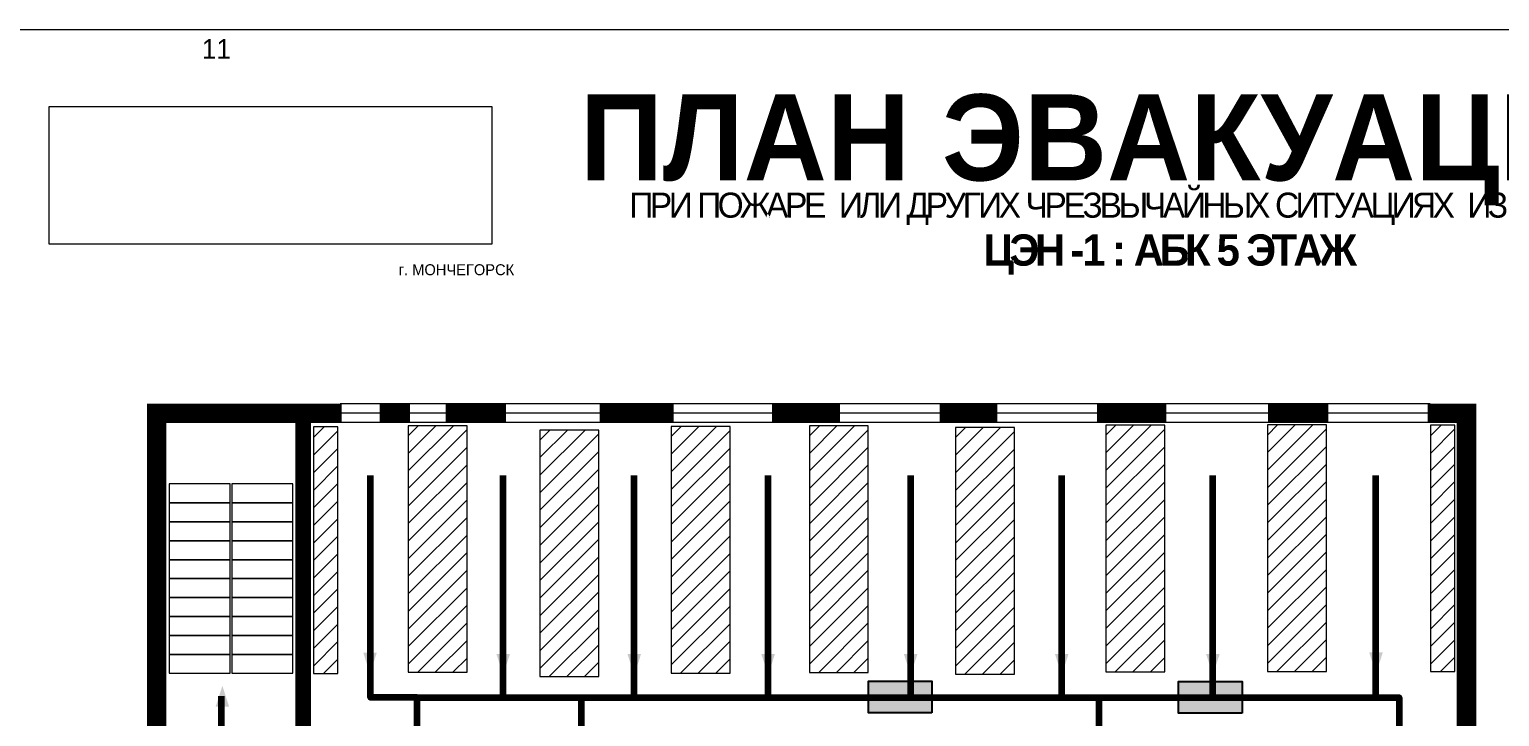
# Model space of a CAD drawing. Header units: millimetres. Extents: x 13810 to 67229, y 12374 to 21950.
# Drawn here: x 40355.2 to 40730.8, y 15558.8 to 15734.5 of the extents above; entities that cross this region are included whole.
import ezdxf

# ---------------------------------------------------------------- set-up
doc = ezdxf.new("R2010")
doc.units = ezdxf.units.MM
doc.layers.add('План_Штампы', color=7, linetype='Continuous')
doc.styles.add('обычный', font='arial.ttf')
picture_1 = doc.add_image_def('image1.jpg', size_in_pixel=(337, 105))

# ---------------------------------------------------------------- blocks, each defined once
blk = doc.blocks.new('A$C32E8229D')
at = {"true_color": 0xffffff}
blk.add_hatch(color=7, dxfattribs=at).paths.add_polyline_path([(0, 0), (0, -8), (16, -8), (16, 0)])
h = blk.add_hatch(color=126)
h.paths.add_polyline_path([(0.2, -0.2), (15.8, -0.2), (15.8, -7.8), (0.2, -7.8)])
h.paths.add_polyline_path([(13.49, -2.05), (12.08, -2.05), (11.37, -2.63, 0.162397), (11.29, -2.84), (11.29, -3.63), (10.35, -3.63), (10.35, -4.05), (11.68, -4.05), (11.68, -3.48), (12.26, -4.28), (11.29, -5.1), (11.29, -6.78), (11.85, -6.78), (11.85, -5.44), (12.8, -4.64), (12.8, -5.94), (14.46, -5.94), (14.46, -5.39), (13.45, -5.39), (13.45, -3.97), (12.46, -2.59), (13.15, -2.59), (13.69, -3.34), (14.18, -3)], flags=16)
h.paths.add_polyline_path([(10.74, -1.82, 1), (11.8, -1.82, 1)], flags=16)
h.paths.add_polyline_path([(9.39, -3.59), (5.99, -3.59), (6.56, -3.03), (5.91, -3.03), (5.1, -3.83), (5.91, -4.64), (6.56, -4.64), (5.99, -4.09), (9.39, -4.09)], flags=16)
h.paths.add_polyline_path([(4.29, -1.08), (1.72, -1.08), (1.72, -6.6), (4.29, -6.6)], flags=16)
at = {"color": 126}
blk.add_lwpolyline([(16, -8), (0, -8), (0, 0), (16, 0)], close=True, dxfattribs=at)

msp = doc.modelspace()

# ---------------------------------------------------------------- hatches: boundary and pattern name
at = {"lineweight": 0}
h = msp.add_hatch(dxfattribs=at)
h.set_pattern_fill('ANSI31', color=256, angle=180)
h.set_pattern_definition([(225, (52494.8408, 26739.5007), (2.245064, -2.245064), [])])
h.paths.add_polyline_path([(40451.96, 15570.11), (40467, 15570.11), (40467, 15633.13), (40451.96, 15633.13)])
h = msp.add_hatch(dxfattribs=at)
h.set_pattern_fill('ANSI31', color=256, angle=180)
h.set_pattern_definition([(225, (52597.313, 26739.4896), (2.245064, -2.245064), [])])
h.paths.add_polyline_path([(40554.43, 15570.1), (40569.47, 15570.1), (40569.47, 15633.12), (40554.43, 15633.12)])
h = msp.add_hatch(dxfattribs=at)
h.set_pattern_fill('ANSI31', color=256, angle=180)
h.set_pattern_definition([(225, (52673.0667, 26739.63), (2.245064, -2.245064), [])])
h.paths.add_polyline_path([(40630.18, 15570.24), (40645.23, 15570.24), (40645.23, 15633.26), (40630.18, 15633.26)])
h = msp.add_hatch(dxfattribs=at)
h.set_pattern_fill('ANSI31', color=256, angle=180)
h.set_pattern_definition([(225, (52714.369, 26739.6987), (2.245064, -2.245064), [])])
h.paths.add_polyline_path([(40671.48, 15570.31), (40686.53, 15570.31), (40686.53, 15633.33), (40671.48, 15633.33)])
h = msp.add_hatch(dxfattribs=at)
h.set_pattern_fill('ANSI31', color=256, angle=180)
h.set_pattern_definition([(225, (52747.2078, 26739.681), (2.245064, -2.245064), [])])
h.paths.add_polyline_path([(40713.13, 15633.31), (40713.13, 15570.29), (40719.37, 15570.29), (40719.37, 15633.31)])
h = msp.add_hatch(dxfattribs=at)
h.set_pattern_fill('ANSI31', color=256, angle=180)
h.set_pattern_definition([(225, (52461.799, 26739.195), (2.245064, -2.245064), [])])
h.paths.add_polyline_path([(40427.73, 15632.82), (40427.73, 15569.81), (40433.96, 15569.81), (40433.96, 15632.82)])
h = msp.add_hatch(dxfattribs=at)
h.set_pattern_fill('ANSI31', color=256, angle=180)
h.set_pattern_definition([(225, (52528.4543, 26738.415), (2.245064, -2.245064), [])])
h.paths.add_polyline_path([(40485.57, 15569.03), (40500.62, 15569.03), (40500.62, 15632.04), (40485.57, 15632.04)])
h = msp.add_hatch(dxfattribs=at)
h.set_pattern_fill('ANSI31', color=256, angle=180)
h.set_pattern_definition([(225, (52562.005, 26739.2895), (2.245064, -2.245064), [])])
h.paths.add_polyline_path([(40519.12, 15569.9), (40534.17, 15569.9), (40534.17, 15632.92), (40519.12, 15632.92)])
h = msp.add_hatch(dxfattribs=at)
h.set_pattern_fill('ANSI31', color=256, angle=180)
h.set_pattern_definition([(225, (52634.6402, 26739.025), (2.245064, -2.245064), [])])
h.paths.add_polyline_path([(40591.76, 15569.64), (40606.8, 15569.64), (40606.8, 15632.65), (40591.76, 15632.65)])

# ---------------------------------------------------------------- linework, layer by layer
at = {"color": 126, "lineweight": 0, "true_color": 0x008754}
msp.add_lwpolyline([(40338.71, 15734.45), (40938.71, 15734.45), (40938.71, 15339.45), (40338.71, 15339.45)], close=True, dxfattribs=at)
msp.add_lwpolyline([(40338.71, 15734.45), (40938.71, 15734.45), (40938.71, 15339.45), (40338.71, 15339.45)], close=True, dxfattribs=at)
msp.add_lwpolyline([(40338.71, 15734.45), (40938.71, 15734.45), (40938.71, 15339.45), (40338.71, 15339.45)], close=True, dxfattribs=at)
msp.add_lwpolyline([(40338.71, 15734.45), (40938.71, 15734.45), (40938.71, 15339.45), (40338.71, 15339.45)], close=True, dxfattribs=at)
at = {"lineweight": 100, "const_width": 5}
for points in [[(40436.06, 15381.65), (40387.67, 15381.65), (40387.67, 15636.32), (40434.92, 15636.32)], [(40444.67, 15636.32), (40452.36, 15636.32)], [(40461.52, 15636.32), (40476.88, 15636.32)], [(40500.82, 15636.32), (40519.73, 15636.32)], [(40544.85, 15636.32), (40562.29, 15636.32)], [(40587.7, 15636.32), (40602.48, 15636.32)], [(40627.9, 15636.32), (40645.63, 15636.32)], [(40671.63, 15636.32), (40687, 15636.32)], [(40712.42, 15636.32), (40722.34, 15636.32), (40722.34, 15381.65), (40710.89, 15381.65)]]:
    msp.add_lwpolyline(points, dxfattribs=at)
at = {"lineweight": 0, "const_width": 4}
msp.add_lwpolyline([(40414.17, 15550.37), (40425.12, 15550.37), (40425.12, 15635.73)], dxfattribs=at)
at = {"lineweight": 0}
for points in [[(40713.04, 15638.77), (40434.58, 15638.77)], [(40712.42, 15636.32), (40433.96, 15636.32)], [(40712.55, 15633.94), (40434.1, 15633.94)]]:
    msp.add_lwpolyline(points, dxfattribs=at)
for points in [[(40467, 15633.13), (40451.96, 15633.13), (40451.96, 15570.11), (40467, 15570.11)], [(40569.47, 15633.12), (40554.43, 15633.12), (40554.43, 15570.1), (40569.47, 15570.1)], [(40645.23, 15633.26), (40630.18, 15633.26), (40630.18, 15570.24), (40645.23, 15570.24)], [(40686.53, 15633.33), (40671.48, 15633.33), (40671.48, 15570.31), (40686.53, 15570.31)], [(40719.37, 15633.31), (40713.13, 15633.31), (40713.13, 15570.29), (40719.37, 15570.29)], [(40433.96, 15632.82), (40427.73, 15632.82), (40427.73, 15569.81), (40433.96, 15569.81)], [(40500.62, 15632.04), (40485.57, 15632.04), (40485.57, 15569.03), (40500.62, 15569.03)], [(40534.17, 15632.92), (40519.12, 15632.92), (40519.12, 15569.9), (40534.17, 15569.9)], [(40606.8, 15632.65), (40591.76, 15632.65), (40591.76, 15569.64), (40606.8, 15569.64)], [(40406.45, 15618.26), (40390.85, 15618.26), (40390.85, 15613.42), (40406.45, 15613.42)], [(40422.45, 15618.26), (40406.85, 15618.26), (40406.85, 15613.42), (40422.45, 15613.42)], [(40406.45, 15613.42), (40390.85, 15613.42), (40390.85, 15608.58), (40406.45, 15608.58)], [(40422.45, 15613.42), (40406.85, 15613.42), (40406.85, 15608.58), (40422.45, 15608.58)], [(40406.45, 15608.58), (40390.85, 15608.58), (40390.85, 15603.74), (40406.45, 15603.74)], [(40422.45, 15608.58), (40406.85, 15608.58), (40406.85, 15603.74), (40422.45, 15603.74)], [(40406.45, 15603.74), (40390.85, 15603.74), (40390.85, 15598.9), (40406.45, 15598.9)], [(40422.45, 15603.74), (40406.85, 15603.74), (40406.85, 15598.9), (40422.45, 15598.9)], [(40406.45, 15598.9), (40390.85, 15598.9), (40390.85, 15594.06), (40406.45, 15594.06)], [(40422.45, 15598.9), (40406.85, 15598.9), (40406.85, 15594.06), (40422.45, 15594.06)], [(40406.45, 15594.06), (40390.85, 15594.06), (40390.85, 15589.22), (40406.45, 15589.22)], [(40422.45, 15594.06), (40406.85, 15594.06), (40406.85, 15589.22), (40422.45, 15589.22)], [(40406.45, 15589.22), (40390.85, 15589.22), (40390.85, 15584.38), (40406.45, 15584.38)], [(40422.45, 15589.22), (40406.85, 15589.22), (40406.85, 15584.38), (40422.45, 15584.38)], [(40406.45, 15584.38), (40390.85, 15584.38), (40390.85, 15579.54), (40406.45, 15579.54)], [(40422.45, 15584.38), (40406.85, 15584.38), (40406.85, 15579.54), (40422.45, 15579.54)], [(40406.45, 15579.54), (40390.85, 15579.54), (40390.85, 15574.7), (40406.45, 15574.7)], [(40422.45, 15579.54), (40406.85, 15579.54), (40406.85, 15574.7), (40422.45, 15574.7)], [(40406.45, 15574.7), (40390.85, 15574.7), (40390.85, 15569.86), (40406.45, 15569.86)], [(40422.45, 15574.7), (40406.85, 15574.7), (40406.85, 15569.86), (40422.45, 15569.86)]]:
    msp.add_lwpolyline(points, close=True, dxfattribs=at)
at = {"color": 126, "lineweight": 100, "true_color": 0x008754}
for points in [[(40699.79, 15404.19), (40699.79, 15457.95), (40420.4, 15457.95), (40420.4, 15540.84), (40454.25, 15540.84), (40454.25, 15563.65), (40699.18, 15563.65), (40699.18, 15620.38)], [(40454.25, 15563.65), (40442.29, 15563.65), (40442.29, 15620.38)], [(40476.21, 15563.65), (40476.21, 15620.38)], [(40509.7, 15563.65), (40509.7, 15620.38)], [(40543.9, 15563.65), (40543.9, 15620.38)], [(40580.31, 15563.65), (40580.31, 15620.38)], [(40618.91, 15563.65), (40618.91, 15620.38)], [(40657.52, 15563.65), (40657.52, 15620.38)], [(40420.4, 15540.84), (40404.23, 15540.84), (40404.23, 15563.99)], [(40496.16, 15563.65), (40496.16, 15532.13)], [(40628.37, 15563.65), (40628.37, 15457.95)], [(40699.18, 15563.65), (40705.1, 15563.65), (40705.1, 15457.95), (40699.79, 15457.95)]]:
    msp.add_lwpolyline(points, dxfattribs=at)
at = {"layer": 'План_Штампы', "color": 126, "true_color": 0x008754}
for points in [[(40440.44, 15575.16), (40443.92, 15575.15), (40442.2, 15569.81)], [(40474.46, 15574.79), (40477.94, 15574.79), (40476.22, 15569.45)], [(40507.95, 15574.79), (40511.43, 15574.79), (40509.71, 15569.45)], [(40542.15, 15574.79), (40545.63, 15574.79), (40543.91, 15569.45)], [(40578.56, 15574.79), (40582.04, 15574.79), (40580.32, 15569.45)], [(40617.16, 15574.79), (40620.64, 15574.79), (40618.92, 15569.45)], [(40655.77, 15574.79), (40659.25, 15574.79), (40657.53, 15569.45)], [(40697.46, 15575.22), (40700.94, 15575.21), (40699.22, 15569.87)], [(40406.21, 15561.29), (40402.73, 15561.29), (40404.45, 15566.63)]]:
    msp.add_solid(points, dxfattribs=at)

# ---------------------------------------------------------------- block references
at = {"layer": 'План_Штампы', "color": 126, "true_color": 0x008754, "xscale": 1.012510887696, "yscale": 1.012510887696, "zscale": 1.012510887696, "rotation": 359.9978653237144}
for p in [(40569.51, 15567.83), (40648.77, 15567.8)]:
    msp.add_blockref('A$C32E8229D', p, dxfattribs=at)

# ---------------------------------------------------------------- texts
at = {"lineweight": 0, "style": 'обычный'}
for s, insert, char_height, width, attachment_point in [('{\\fProxima Nova Rg|b0|i0|c204|p2;11\\H1.1667x; }', (40402.94, 15729.47), 5, 126.6484, 5), ('{\\fProxima Nova Rg|b1|i0|c204|p2;ПЛАН ЭВАКУАЦИИ}', (40495.86, 15717.84), 22, 493.8901, 1), ('\\pi-8.4,l8.4,t8.4;{\\fProxima Nova Rg|b0|i0|c204|p2;г. МОНЧЕГОРСК\\H1.1997x; }', (40464.26, 15673), 2.8, 126.6484, 5)]:
    msp.add_mtext(s, dxfattribs=dict(at, insert=insert, char_height=char_height, width=width, attachment_point=attachment_point))
at = {"color": 0, "lineweight": 0, "insert": (40645.9, 15692.9), "char_height": 8, "width": 449.2158, "attachment_point": 5, "style": 'обычный'}
msp.add_mtext('{\\fArial Black|b1|i0|c204|p34;\\H2x;\\T0.85;  \\fArial Narrow|b0|i0|c204|p34;\\H0.8x;\\W0.9;\\P\\fProxima Nova Rg|b0|i0|c204|p2;\\H0.5x;\\W1;\\C256;ПРИ ПОЖАРЕ  ИЛИ ДРУГИХ ЧРЕЗВЫЧАЙНЫХ СИТУАЦИЯХ  ИЗ ПОМЕЩЕНИЙ \\fProxima Nova Rg|b1|i0|c204|p2;\\H1.25x;\\PЦЭН -1 : АБК 5 ЭТАЖ  }', dxfattribs=at)

# ---------------------------------------------------------------- pictures from other files: only their frames are drawn
at = {"color": 7, "lineweight": 0, "true_color": 0xf5f5ff}
image = msp.add_image(picture_1, insert=(40360.2, 15679.51), size_in_units=(113.11, 35.24), dxfattribs=at)
image.dxf.flags = 7

doc.saveas('drawing.dxf')
